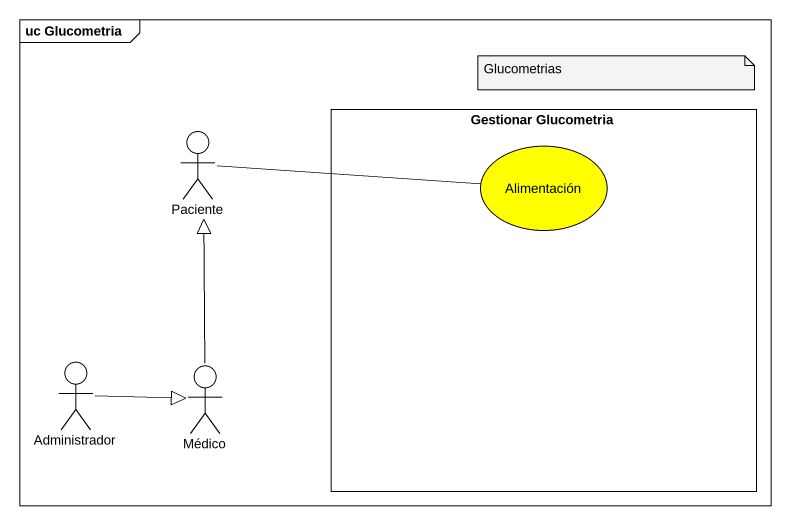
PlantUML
@startuml
mainframe uc Glucometria
actor Paciente
rectangle "Gestionar Glucometria" as Gestionar_Glucometria {
  usecase Alimentación #FFFF00
}
actor Administrador
actor Médico
Paciente -right- Alimentación
Administrador -right-|> Médico
Médico -up-|> Paciente
note as N1
  Glucometrias
end note
@enduml
